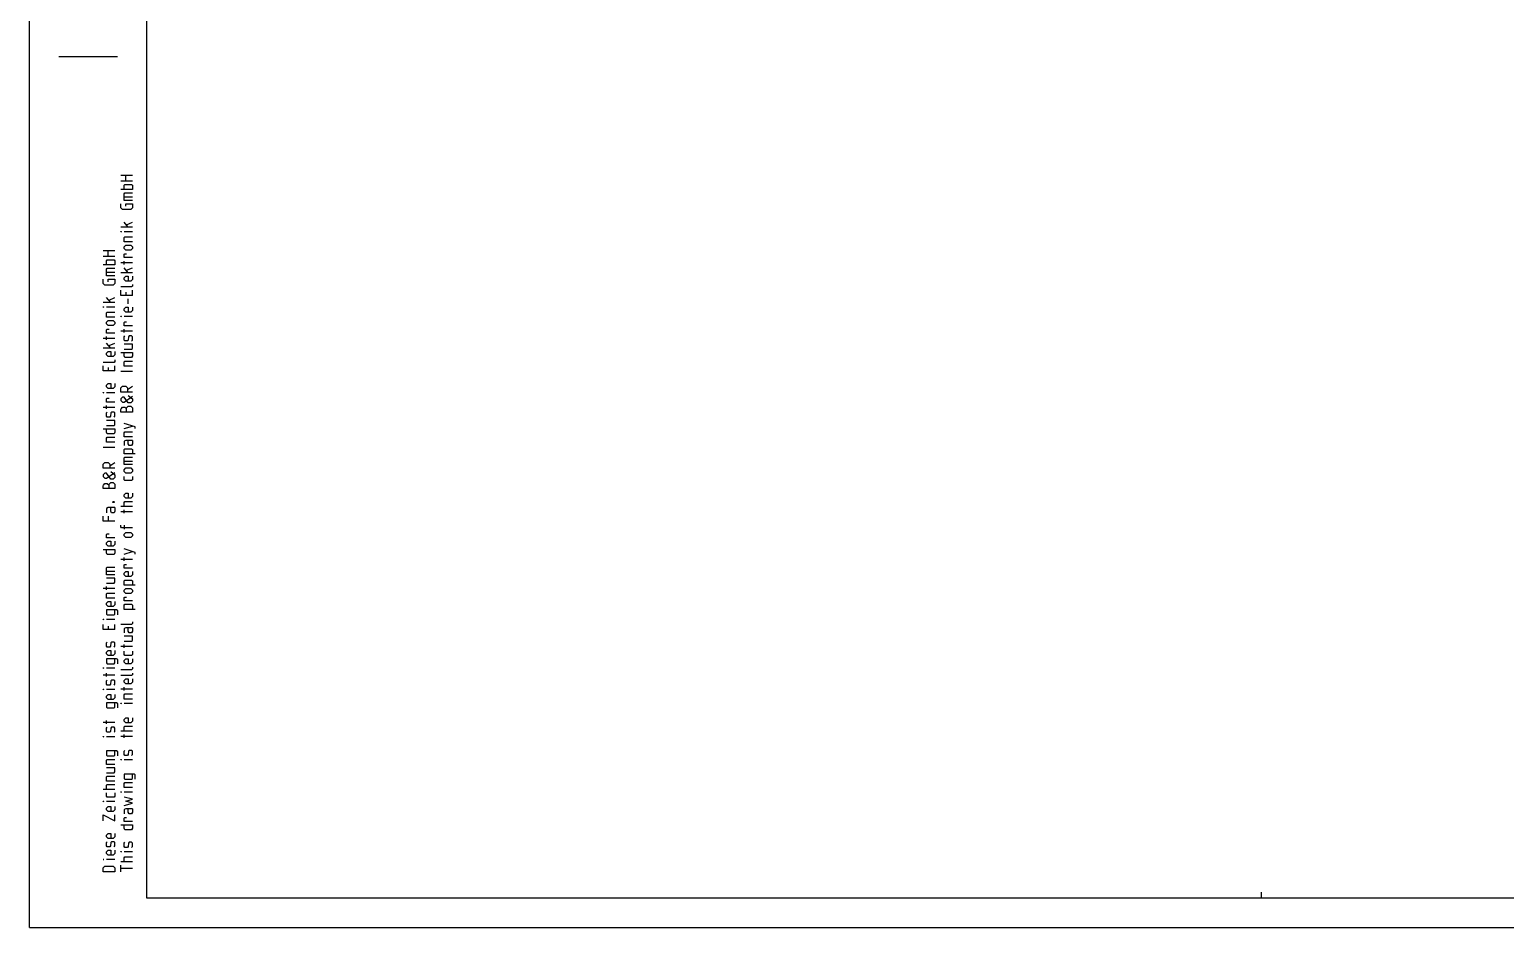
# Model space of a CAD drawing. Header units: millimetres. Extents: x 0 to 594, y 0 to 420.
# Drawn here: x 0 to 251.6, y 0 to 153.1 of the extents above; entities that cross this region are included whole.
import ezdxf

# ---------------------------------------------------------------- set-up
doc = ezdxf.new("R2010")
doc.units = ezdxf.units.MM
doc.header["$LTSCALE"] = 32.67
doc.layers.get('0').update_dxf_attribs({"linetype": 'CONTINUOUS'})

msp = doc.modelspace()

# ---------------------------------------------------------------- linework, layer by layer
at = {"color": 2, "linetype": 'CONTINUOUS'}
for q in [(0, 420), (594, 0)]:
    msp.add_line((0, 0), q, dxfattribs=at)
at = {"color": 7, "linetype": 'CONTINUOUS'}
for p, q in [((20, 5), (20, 415)), ((5, 148.5), (15, 148.5)), ((210, 5), (210, 6)), ((589, 5), (20, 5))]:
    msp.add_line(p, q, dxfattribs=at)
at = {"color": 5, "linetype": 'CONTINUOUS'}
for p, q in [((15.5482, 128.2347), (17.5482, 128.2347)), ((17.5482, 127.2347), (15.5482, 127.2347)), ((17.5482, 125.8061), (15.5482, 125.8061)), ((16.4053, 127.2347), (16.4053, 128.2347)), ((16.1196, 124.568), (17.5482, 124.568)), ((17.5482, 119.3776), (15.5482, 119.3776)), ((16.8339, 119.3776), (16.1196, 120.2347)), ((17.5482, 118.6157), (16.1196, 118.6157)), ((16.5482, 119.8061), (17.5482, 120.2347)), ((12.5482, 115.3776), (14.5482, 115.3776)), ((14.5482, 114.3776), (12.5482, 114.3776)), ((13.4053, 114.3776), (13.4053, 115.3776)), ((17.5482, 113.2823), (15.5482, 113.2823)), ((16.1196, 113.0442), (16.1196, 113.6157)), ((14.5482, 112.949), (12.5482, 112.949)), ((13.1196, 111.7109), (14.5482, 111.7109)), ((17.5482, 111.6157), (15.5482, 111.6157)), ((16.8339, 111.6157), (16.1196, 112.4728)), ((16.5482, 112.0442), (17.5482, 112.4728)), ((16.4053, 108.3299), (16.4053, 107.7585)), ((17.5482, 107.7585), (17.5482, 108.6157)), ((14.5482, 106.5204), (12.5482, 106.5204)), ((13.8339, 106.5204), (13.1196, 107.3776)), ((14.5482, 105.7585), (13.1196, 105.7585)), ((13.5482, 106.949), (14.5482, 107.3776)), ((16.8339, 106.3299), (16.8339, 107.1871)), ((17.5482, 104.1395), (16.1196, 104.1395)), ((13.1196, 100.1871), (13.1196, 100.7585)), ((17.5482, 101.6633), (15.5482, 101.6633)), ((16.1196, 101.4252), (16.1196, 101.9966)), ((14.5482, 100.4252), (12.5482, 100.4252)), ((14.5482, 98.7585), (12.5482, 98.7585)), ((13.8339, 98.7585), (13.1196, 99.6157)), ((13.5482, 99.1871), (14.5482, 99.6157)), ((14.5482, 94.9014), (14.5482, 95.7585)), ((13.4053, 95.4728), (13.4053, 94.9014)), ((17.5482, 94.8061), (15.5482, 94.8061)), ((14.5482, 91.1395), (13.1196, 91.1395)), ((16.691, 91.7109), (17.5482, 92.2823)), ((14.5482, 88.6633), (12.5482, 88.6633)), ((13.1196, 88.4252), (13.1196, 88.9966)), ((16.1196, 85.0442), (17.5482, 85.4728)), ((14.5482, 81.8061), (12.5482, 81.8061)), ((13.691, 78.7109), (14.5482, 79.2823)), ((16.1196, 79.5204), (17.5482, 79.5204)), ((17.5482, 71.7585), (15.5482, 71.7585)), ((17.5482, 70.8538), (15.5482, 70.8538)), ((16.1196, 70.6157), (16.1196, 71.1871)), ((13.4053, 70.1395), (13.4053, 69.2823)), ((16.1196, 68.568), (16.1196, 67.9014)), ((16.1196, 63.6633), (17.5482, 64.0918)), ((16.1196, 62.5204), (16.1196, 63.0918)), ((13.1196, 60.7585), (14.5482, 60.7585)), ((17.5482, 62.7585), (15.5482, 62.7585)), ((13.1196, 57.568), (13.1196, 58.1395)), ((14.5482, 57.8061), (12.5482, 57.8061)), ((14.5482, 52.5204), (13.1196, 52.5204)), ((13.4053, 51.3776), (13.4053, 50.8061)), ((14.5482, 50.8061), (14.5482, 51.6633)), ((17.5482, 47.9014), (15.5482, 47.9014)), ((16.1196, 47.6633), (16.1196, 48.2347)), ((14.5482, 42.9966), (12.5482, 42.9966)), ((14.5482, 44.1871), (13.1196, 44.1871)), ((13.1196, 42.7585), (13.1196, 43.3299)), ((14.5482, 40.568), (13.1196, 40.568)), ((17.5482, 40.6157), (15.5482, 40.6157)), ((16.1196, 40.3776), (16.1196, 40.949)), ((17.5482, 38.1871), (16.1196, 38.1871)), ((13.1196, 34.7109), (13.1196, 35.2823)), ((14.5482, 34.949), (12.5482, 34.949)), ((17.5482, 33.4728), (15.5482, 33.4728)), ((16.1196, 32.3299), (16.1196, 32.9014)), ((14.5482, 32.5204), (13.1196, 32.5204)), ((17.5482, 32.568), (15.5482, 32.568)), ((17.5482, 28.568), (16.1196, 28.568)), ((14.5482, 23.5204), (12.5482, 23.5204)), ((17.5482, 23.0918), (16.1196, 23.0918)), ((14.5482, 21.4728), (13.1196, 21.4728)), ((17.5482, 12.9014), (16.1196, 12.9014)), ((14.5482, 11.568), (13.1196, 11.568)), ((17.5482, 11.1871), (15.5482, 11.1871)), ((15.5482, 9.4728), (15.5482, 10.6157)), ((17.5482, 10.0442), (15.5482, 10.0442))]:
    msp.add_line(p, q, dxfattribs=at)
for points in [[(16.1196, 125.8061), (16.1196, 126.5204), (16.2625, 126.6633), (17.4053, 126.6633), (17.5482, 126.5204), (17.5482, 125.8061)], [(16.4053, 122.949), (16.4053, 123.3775), (17.5482, 123.3775), (17.5482, 122.6633), (17.2625, 122.3776), (15.8339, 122.3776), (15.5482, 122.6633), (15.5482, 123.3775)], [(17.5482, 123.949), (16.1196, 123.949), (16.1196, 125.0918), (16.2625, 125.2347), (17.5482, 125.2347)], [(15.691, 118.6157), (15.5482, 118.6157), (15.5482, 118.6633), (15.691, 118.6157)], [(17.5482, 116.9014), (16.1196, 116.9014), (16.1196, 117.6157), (16.2625, 117.7585), (17.5482, 117.7585)], [(17.2625, 115.4728), (16.4053, 115.4728), (16.1196, 115.7585), (16.1196, 116.0442), (16.4053, 116.3299), (17.2625, 116.3299), (17.5482, 116.0442), (17.5482, 115.7585), (17.2625, 115.4728)], [(13.1196, 112.949), (13.1196, 113.6633), (13.2625, 113.8061), (14.4053, 113.8061), (14.5482, 113.6633), (14.5482, 112.949)], [(17.5482, 114.1871), (16.1196, 114.1871), (16.1196, 114.7585), (16.2625, 114.8538), (16.5482, 114.8538)], [(14.5482, 111.0918), (13.1196, 111.0918), (13.1196, 112.2347), (13.2625, 112.3776), (14.5482, 112.3776)], [(17.5482, 111.0442), (17.5482, 110.4728), (17.2625, 110.1871), (16.4053, 110.1871), (16.1196, 110.4728), (16.1196, 110.7585), (16.4053, 111.0442), (16.8339, 111.0442), (16.8339, 110.1871)], [(13.4053, 110.0918), (13.4053, 110.5204), (14.5482, 110.5204), (14.5482, 109.8061), (14.2625, 109.5204), (12.8339, 109.5204), (12.5482, 109.8061), (12.5482, 110.5204)], [(17.5482, 109.6156), (17.5482, 109.3299), (17.4053, 109.1871), (15.5482, 109.1871)], [(17.5482, 107.7585), (15.5482, 107.7585), (15.5482, 108.6157)], [(12.691, 105.7585), (12.5482, 105.7585), (12.5482, 105.8061), (12.691, 105.7585)], [(17.5482, 105.7585), (17.5482, 105.1871), (17.2625, 104.9014), (16.4053, 104.9014), (16.1196, 105.1871), (16.1196, 105.4728), (16.4053, 105.7585), (16.8339, 105.7585), (16.8339, 104.9014)], [(14.5482, 104.0442), (13.1196, 104.0442), (13.1196, 104.7585), (13.2625, 104.9014), (14.5482, 104.9014)], [(14.2625, 102.6157), (13.4053, 102.6157), (13.1196, 102.9014), (13.1196, 103.1871), (13.4053, 103.4728), (14.2625, 103.4728), (14.5482, 103.1871), (14.5482, 102.9014), (14.2625, 102.6157)], [(15.691, 104.1395), (15.5482, 104.1395), (15.5482, 104.1871), (15.691, 104.1395)], [(17.5482, 102.568), (16.1196, 102.568), (16.1196, 103.1395), (16.2625, 103.2347), (16.5482, 103.2347)], [(14.5482, 101.3299), (13.1196, 101.3299), (13.1196, 101.9014), (13.2625, 101.9966), (13.5482, 101.9966)], [(17.4053, 99.9966), (17.5482, 100.1395), (17.5482, 100.7109), (17.4053, 100.8538), (16.9768, 100.8538), (16.8815, 100.7109), (16.7863, 100.1395), (16.691, 99.9966), (16.2625, 99.9966), (16.1196, 100.1395), (16.1196, 100.7109), (16.2625, 100.8538)], [(14.5482, 98.1871), (14.5482, 97.6157), (14.2625, 97.3299), (13.4053, 97.3299), (13.1196, 97.6157), (13.1196, 97.9014), (13.4053, 98.1871), (13.8339, 98.1871), (13.8339, 97.3299)], [(16.1196, 98.568), (17.4053, 98.568), (17.5482, 98.7109), (17.5482, 99.4252), (16.1196, 99.4252)], [(14.5482, 96.7585), (14.5482, 96.4728), (14.4053, 96.3299), (12.5482, 96.3299)], [(14.5482, 94.9014), (12.5482, 94.9014), (12.5482, 95.7585)], [(15.5482, 97.9966), (17.5482, 97.9966), (17.5482, 97.4252), (17.4053, 97.1395), (16.2625, 97.1395), (16.1196, 97.4252), (16.1196, 97.9966)], [(17.5482, 95.7109), (16.1196, 95.7109), (16.1196, 96.4252), (16.2625, 96.568), (17.5482, 96.568)], [(12.691, 91.1395), (12.5482, 91.1395), (12.5482, 91.1871), (12.691, 91.1395)], [(14.5482, 92.7585), (14.5482, 92.1871), (14.2625, 91.9014), (13.4053, 91.9014), (13.1196, 92.1871), (13.1196, 92.4728), (13.4053, 92.7585), (13.8339, 92.7585), (13.8339, 91.9014)], [(17.5482, 91.2823), (15.5482, 91.2823), (15.5482, 91.9966), (15.8339, 92.2823), (16.4053, 92.2823), (16.691, 91.9966), (16.691, 91.2823)], [(16.8339, 90.7109), (17.5482, 90.1395), (17.5482, 89.7109), (17.2625, 89.4252), (16.8339, 89.4252), (16.1196, 90.4252), (15.8339, 90.4252), (15.5482, 90.1395), (15.5482, 89.8537), (15.8339, 89.568), (16.1196, 89.568), (17.5482, 90.568)], [(14.5482, 89.568), (13.1196, 89.568), (13.1196, 90.1395), (13.2625, 90.2347), (13.5482, 90.2347)], [(17.5482, 87.8537), (15.5482, 87.8537), (15.5482, 88.2823), (15.5958, 88.4252), (15.8339, 88.7109), (16.2625, 88.7109), (16.5482, 88.4252)], [(16.5482, 87.8537), (16.5482, 88.568), (16.8339, 88.8537), (17.2625, 88.8537), (17.5482, 88.568), (17.5482, 87.8537)], [(14.4053, 86.9966), (14.5482, 87.1395), (14.5482, 87.7109), (14.4053, 87.8537), (13.9768, 87.8537), (13.8815, 87.7109), (13.7863, 87.1395), (13.691, 86.9966), (13.2625, 86.9966), (13.1196, 87.1395), (13.1196, 87.7109), (13.2625, 87.8537)], [(13.1196, 85.568), (14.4053, 85.568), (14.5482, 85.7109), (14.5482, 86.4252), (13.1196, 86.4252)], [(18.0244, 85.0442), (18.0244, 85.3299), (16.1196, 85.9014)], [(12.5482, 84.9966), (14.5482, 84.9966), (14.5482, 84.4252), (14.4053, 84.1395), (13.2625, 84.1395), (13.1196, 84.4252), (13.1196, 84.9966)], [(14.5482, 82.7109), (13.1196, 82.7109), (13.1196, 83.4252), (13.2625, 83.568), (14.5482, 83.568)], [(17.5482, 83.6157), (16.1196, 83.6157), (16.1196, 84.3299), (16.2625, 84.4728), (17.5482, 84.4728)], [(17.5482, 83.0442), (16.4053, 83.0442), (16.1196, 82.9014), (16.1196, 82.1871)], [(17.5482, 83.0442), (17.5482, 82.4728), (17.4053, 82.1871), (16.9768, 82.1871), (16.8339, 82.4728), (16.8339, 83.0442)], [(18.0244, 80.7585), (16.1196, 80.7585), (16.1196, 81.4728), (16.2625, 81.6157), (17.4053, 81.6157), (17.5482, 81.4728), (17.5482, 80.7585)], [(14.5482, 78.2823), (12.5482, 78.2823), (12.5482, 78.9966), (12.8339, 79.2823), (13.4053, 79.2823), (13.691, 78.9966), (13.691, 78.2823)], [(17.5482, 78.9014), (16.1196, 78.9014), (16.1196, 80.0442), (16.2625, 80.1871), (17.5482, 80.1871)], [(17.2625, 77.4728), (16.4053, 77.4728), (16.1196, 77.7585), (16.1196, 78.0442), (16.4053, 78.3299), (17.2625, 78.3299), (17.5482, 78.0442), (17.5482, 77.7585), (17.2625, 77.4728)], [(13.8339, 77.7109), (14.5482, 77.1395), (14.5482, 76.7109), (14.2625, 76.4252), (13.8339, 76.4252), (13.1196, 77.4252), (12.8339, 77.4252), (12.5482, 77.1395), (12.5482, 76.8538), (12.8339, 76.568), (13.1196, 76.568), (14.5482, 77.568)], [(14.5482, 74.8538), (12.5482, 74.8538), (12.5482, 75.2823), (12.5958, 75.4252), (12.8339, 75.7109), (13.2625, 75.7109), (13.5482, 75.4252)], [(13.5482, 74.8538), (13.5482, 75.568), (13.8339, 75.8538), (14.2625, 75.8538), (14.5482, 75.568), (14.5482, 74.8538)], [(17.5482, 76.9014), (17.5482, 76.3299), (17.4053, 76.1871), (16.2625, 76.1871), (16.1196, 76.3299), (16.1196, 76.9014)], [(17.5482, 74.0442), (17.5482, 73.4728), (17.2625, 73.1871), (16.4053, 73.1871), (16.1196, 73.4728), (16.1196, 73.7585), (16.4053, 74.0442), (16.8339, 74.0442), (16.8339, 73.1871)], [(14.5482, 71.568), (13.4053, 71.568), (13.1196, 71.4252), (13.1196, 70.7109)], [(14.5482, 71.568), (14.5482, 70.9966), (14.4053, 70.7109), (13.9768, 70.7109), (13.8339, 70.9966), (13.8339, 71.568)], [(14.2148, 72.568), (14.3101, 72.6157), (14.3577, 72.6157), (14.4529, 72.568), (14.4529, 72.4728), (14.3577, 72.4252), (14.3101, 72.4252), (14.2148, 72.4728), (14.2148, 72.568)], [(16.1196, 71.7585), (16.1196, 72.4728), (16.2625, 72.6157), (17.5482, 72.6157)], [(14.5482, 69.2823), (12.5482, 69.2823), (12.5482, 70.1395)], [(17.5482, 68.1395), (15.691, 68.1395), (15.5482, 68.2823), (15.5482, 68.568)], [(14.5482, 66.4252), (13.1196, 66.4252), (13.1196, 66.9966), (13.2625, 67.0918), (13.5482, 67.0918)], [(14.5482, 65.8537), (14.5482, 65.2823), (14.2625, 64.9966), (13.4053, 64.9966), (13.1196, 65.2823), (13.1196, 65.568), (13.4053, 65.8537), (13.8339, 65.8537), (13.8339, 64.9966)], [(17.2625, 66.4728), (16.4053, 66.4728), (16.1196, 66.7585), (16.1196, 67.0442), (16.4053, 67.3299), (17.2625, 67.3299), (17.5482, 67.0442), (17.5482, 66.7585), (17.2625, 66.4728)], [(12.5482, 64.4252), (14.5482, 64.4252), (14.5482, 63.8537), (14.4053, 63.568), (13.2625, 63.568), (13.1196, 63.8537), (13.1196, 64.4252)], [(18.0244, 63.6633), (18.0244, 63.949), (16.1196, 64.5204)], [(14.5482, 60.1395), (13.1196, 60.1395), (13.1196, 61.2823), (13.2625, 61.4252), (14.5482, 61.4252)], [(17.5482, 61.2347), (16.1196, 61.2347), (16.1196, 61.8061), (16.2625, 61.9014), (16.5482, 61.9014)], [(17.5482, 60.6633), (17.5482, 60.0918), (17.2625, 59.8061), (16.4053, 59.8061), (16.1196, 60.0918), (16.1196, 60.3776), (16.4053, 60.6633), (16.8339, 60.6633), (16.8339, 59.8061)], [(13.1196, 58.7109), (14.4053, 58.7109), (14.5482, 58.8537), (14.5482, 59.568), (13.1196, 59.568)], [(18.0244, 58.3776), (16.1196, 58.3776), (16.1196, 59.0918), (16.2625, 59.2347), (17.4053, 59.2347), (17.5482, 59.0918), (17.5482, 58.3776)], [(14.5482, 56.1395), (13.1196, 56.1395), (13.1196, 56.8537), (13.2625, 56.9966), (14.5482, 56.9966)], [(14.5482, 55.568), (14.5482, 54.9966), (14.2625, 54.7109), (13.4053, 54.7109), (13.1196, 54.9966), (13.1196, 55.2823), (13.4053, 55.568), (13.8339, 55.568), (13.8339, 54.7109)], [(17.2625, 56.949), (16.4053, 56.949), (16.1196, 57.2347), (16.1196, 57.5204), (16.4053, 57.8061), (17.2625, 57.8061), (17.5482, 57.5204), (17.5482, 57.2347), (17.2625, 56.949)], [(17.5482, 55.6633), (16.1196, 55.6633), (16.1196, 56.2347), (16.2625, 56.3299), (16.5482, 56.3299)], [(15.0244, 53.2823), (15.0244, 53.9966), (14.8339, 54.1395), (13.1196, 54.1395), (13.1196, 53.4252), (13.2625, 53.2823), (14.4053, 53.2823), (14.5482, 53.4252), (14.5482, 54.1395)], [(18.0244, 54.2347), (16.1196, 54.2347), (16.1196, 54.949), (16.2625, 55.0918), (17.4053, 55.0918), (17.5482, 54.949), (17.5482, 54.2347)], [(12.691, 52.5204), (12.5482, 52.5204), (12.5482, 52.568), (12.691, 52.5204)], [(14.5482, 50.8061), (12.5482, 50.8061), (12.5482, 51.6633)], [(17.5482, 52.0918), (17.5482, 51.8061), (17.4053, 51.6633), (15.5482, 51.6633)], [(17.5482, 51.0918), (16.4053, 51.0918), (16.1196, 50.949), (16.1196, 50.2347)], [(17.5482, 51.0918), (17.5482, 50.5204), (17.4053, 50.2347), (16.9768, 50.2347), (16.8339, 50.5204), (16.8339, 51.0918)], [(14.4053, 47.8061), (14.5482, 47.949), (14.5482, 48.5204), (14.4053, 48.6633), (13.9768, 48.6633), (13.8815, 48.5204), (13.7863, 47.949), (13.691, 47.8061), (13.2625, 47.8061), (13.1196, 47.949), (13.1196, 48.5204), (13.2625, 48.6633)], [(16.1196, 48.8061), (17.4053, 48.8061), (17.5482, 48.949), (17.5482, 49.6633), (16.1196, 49.6633)], [(14.5482, 47.2347), (14.5482, 46.6633), (14.2625, 46.3776), (13.4053, 46.3776), (13.1196, 46.6633), (13.1196, 46.949), (13.4053, 47.2347), (13.8339, 47.2347), (13.8339, 46.3776)], [(15.0244, 44.949), (15.0244, 45.6633), (14.8339, 45.8061), (13.1196, 45.8061), (13.1196, 45.0918), (13.2625, 44.949), (14.4053, 44.949), (14.5482, 45.0918), (14.5482, 45.8061)], [(17.5482, 47.0918), (17.5482, 46.5204), (17.4053, 46.3776), (16.2625, 46.3776), (16.1196, 46.5204), (16.1196, 47.0918)], [(17.5482, 45.8061), (17.5482, 45.2347), (17.2625, 44.949), (16.4053, 44.949), (16.1196, 45.2347), (16.1196, 45.5204), (16.4053, 45.8061), (16.8339, 45.8061), (16.8339, 44.949)], [(12.691, 44.1871), (12.5482, 44.1871), (12.5482, 44.2347), (12.691, 44.1871)], [(17.5482, 44.3776), (17.5482, 44.0918), (17.4053, 43.949), (15.5482, 43.949)], [(17.5482, 43.3776), (17.5482, 43.0918), (17.4053, 42.949), (15.5482, 42.949)], [(12.691, 40.568), (12.5482, 40.568), (12.5482, 40.6157), (12.691, 40.568)], [(14.4053, 41.3299), (14.5482, 41.4728), (14.5482, 42.0442), (14.4053, 42.1871), (13.9768, 42.1871), (13.8815, 42.0442), (13.7863, 41.4728), (13.691, 41.3299), (13.2625, 41.3299), (13.1196, 41.4728), (13.1196, 42.0442), (13.2625, 42.1871)], [(17.5482, 42.3776), (17.5482, 41.8061), (17.2625, 41.5204), (16.4053, 41.5204), (16.1196, 41.8061), (16.1196, 42.0918), (16.4053, 42.3776), (16.8339, 42.3776), (16.8339, 41.5204)], [(14.5482, 39.7109), (14.5482, 39.1395), (14.2625, 38.8537), (13.4053, 38.8537), (13.1196, 39.1395), (13.1196, 39.4252), (13.4053, 39.7109), (13.8339, 39.7109), (13.8339, 38.8537)], [(15.0244, 37.4252), (15.0244, 38.1395), (14.8339, 38.2823), (13.1196, 38.2823), (13.1196, 37.568), (13.2625, 37.4252), (14.4053, 37.4252), (14.5482, 37.568), (14.5482, 38.2823)], [(15.691, 38.1871), (15.5482, 38.1871), (15.5482, 38.2347), (15.691, 38.1871)], [(17.5482, 38.949), (16.1196, 38.949), (16.1196, 39.6633), (16.2625, 39.8061), (17.5482, 39.8061)], [(17.5482, 35.7585), (17.5482, 35.1871), (17.2625, 34.9014), (16.4053, 34.9014), (16.1196, 35.1871), (16.1196, 35.4728), (16.4053, 35.7585), (16.8339, 35.7585), (16.8339, 34.9014)], [(14.4053, 33.2823), (14.5482, 33.4252), (14.5482, 33.9966), (14.4053, 34.1395), (13.9768, 34.1395), (13.8815, 33.9966), (13.7863, 33.4252), (13.691, 33.2823), (13.2625, 33.2823), (13.1196, 33.4252), (13.1196, 33.9966), (13.2625, 34.1395)], [(16.1196, 33.4728), (16.1196, 34.1871), (16.2625, 34.3299), (17.5482, 34.3299)], [(12.691, 32.5204), (12.5482, 32.5204), (12.5482, 32.568), (12.691, 32.5204)], [(15.0244, 29.2347), (15.0244, 29.949), (14.8339, 30.0918), (13.1196, 30.0918), (13.1196, 29.3776), (13.2625, 29.2347), (14.4053, 29.2347), (14.5482, 29.3776), (14.5482, 30.0918)], [(14.5482, 27.8061), (13.1196, 27.8061), (13.1196, 28.5204), (13.2625, 28.6633), (14.5482, 28.6633)], [(15.691, 28.568), (15.5482, 28.568), (15.5482, 28.6157), (15.691, 28.568)], [(17.4053, 29.3299), (17.5482, 29.4728), (17.5482, 30.0442), (17.4053, 30.1871), (16.9768, 30.1871), (16.8815, 30.0442), (16.7863, 29.4728), (16.691, 29.3299), (16.2625, 29.3299), (16.1196, 29.4728), (16.1196, 30.0442), (16.2625, 30.1871)], [(13.1196, 26.3776), (14.4053, 26.3776), (14.5482, 26.5204), (14.5482, 27.2347), (13.1196, 27.2347)], [(14.5482, 24.949), (13.1196, 24.949), (13.1196, 25.6633), (13.2625, 25.8061), (14.5482, 25.8061)], [(18.0244, 25.2823), (18.0244, 25.9966), (17.8339, 26.1395), (16.1196, 26.1395), (16.1196, 25.4252), (16.2625, 25.2823), (17.4053, 25.2823), (17.5482, 25.4252), (17.5482, 26.1395)], [(13.1196, 23.5204), (13.1196, 24.2347), (13.2625, 24.3776), (14.5482, 24.3776)], [(14.5482, 22.949), (14.5482, 22.3776), (14.4053, 22.2347), (13.2625, 22.2347), (13.1196, 22.3776), (13.1196, 22.949)], [(15.691, 23.0918), (15.5482, 23.0918), (15.5482, 23.1395), (15.691, 23.0918)], [(17.5482, 23.8537), (16.1196, 23.8537), (16.1196, 24.568), (16.2625, 24.7109), (17.5482, 24.7109)], [(12.691, 21.4728), (12.5482, 21.4728), (12.5482, 21.5204), (12.691, 21.4728)], [(14.5482, 20.6157), (14.5482, 20.0442), (14.2625, 19.7585), (13.4053, 19.7585), (13.1196, 20.0442), (13.1196, 20.3299), (13.4053, 20.6157), (13.8339, 20.6157), (13.8339, 19.7585)], [(16.1196, 20.8061), (17.5482, 21.1871), (16.4053, 21.5204), (17.5482, 21.8537), (16.1196, 22.2347)], [(17.5482, 20.2347), (16.4053, 20.2347), (16.1196, 20.0918), (16.1196, 19.3776)], [(17.5482, 20.2347), (17.5482, 19.6633), (17.4053, 19.3776), (16.9768, 19.3776), (16.8339, 19.6633), (16.8339, 20.2347)], [(12.5482, 18.1871), (12.5482, 19.1871), (14.5482, 18.1871), (14.5482, 19.1871)], [(17.5482, 18.0918), (16.1196, 18.0918), (16.1196, 18.6633), (16.2625, 18.7585), (16.5482, 18.7585)], [(14.5482, 16.0442), (14.5482, 15.4728), (14.2625, 15.1871), (13.4053, 15.1871), (13.1196, 15.4728), (13.1196, 15.7585), (13.4053, 16.0442), (13.8339, 16.0442), (13.8339, 15.1871)], [(15.5482, 17.5204), (17.5482, 17.5204), (17.5482, 16.949), (17.4053, 16.6633), (16.2625, 16.6633), (16.1196, 16.949), (16.1196, 17.5204)], [(14.4053, 13.7585), (14.5482, 13.9014), (14.5482, 14.4728), (14.4053, 14.6157), (13.9768, 14.6157), (13.8815, 14.4728), (13.7863, 13.9014), (13.691, 13.7585), (13.2625, 13.7585), (13.1196, 13.9014), (13.1196, 14.4728), (13.2625, 14.6157)], [(14.5482, 13.1871), (14.5482, 12.6157), (14.2625, 12.3299), (13.4053, 12.3299), (13.1196, 12.6157), (13.1196, 12.9014), (13.4053, 13.1871), (13.8339, 13.1871), (13.8339, 12.3299)], [(15.691, 12.9014), (15.5482, 12.9014), (15.5482, 12.949), (15.691, 12.9014)], [(17.4053, 13.6633), (17.5482, 13.8061), (17.5482, 14.3776), (17.4053, 14.5204), (16.9768, 14.5204), (16.8815, 14.3776), (16.7863, 13.8061), (16.691, 13.6633), (16.2625, 13.6633), (16.1196, 13.8061), (16.1196, 14.3776), (16.2625, 14.5204)], [(12.691, 11.568), (12.5482, 11.568), (12.5482, 11.6157), (12.691, 11.568)], [(14.5482, 9.4728), (12.5482, 9.4728), (12.5482, 10.1871), (12.8339, 10.4728), (14.2625, 10.4728), (14.5482, 10.1871), (14.5482, 9.4728)], [(16.1196, 11.1871), (16.1196, 11.9014), (16.2625, 12.0442), (17.5482, 12.0442)]]:
    msp.add_lwpolyline(points, dxfattribs=at)

doc.saveas('drawing.dxf')
